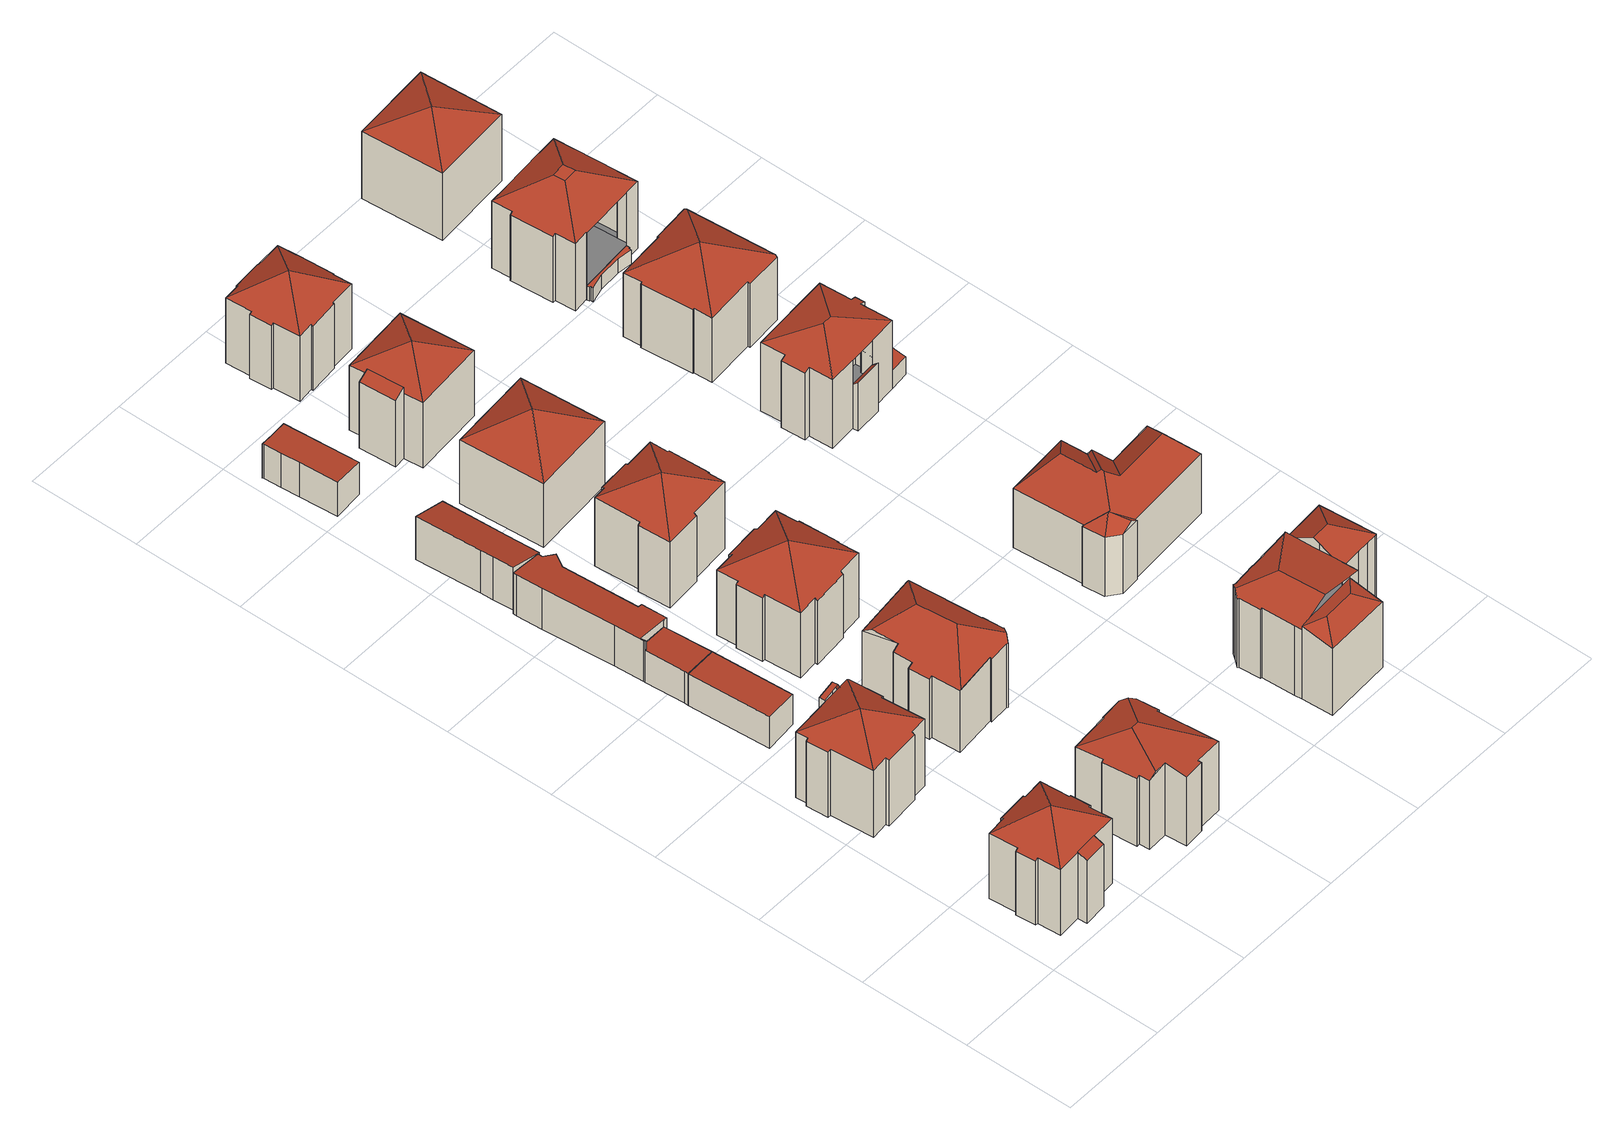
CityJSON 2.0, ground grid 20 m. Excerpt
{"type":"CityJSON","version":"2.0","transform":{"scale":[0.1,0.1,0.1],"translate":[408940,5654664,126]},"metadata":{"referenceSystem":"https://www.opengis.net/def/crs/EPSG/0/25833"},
"CityObjects":{
"building1":{"type":"Building","attributes":{"Gemeindeschluessel":14612000,"Geometrietyp2DReferenz":"3000","function":"31001_9998","roofType":"9999"},"children":["building1-1","building1-2"]},
"building1-1":{"type":"BuildingPart","attributes":{"Dachtyp_tdc":"tdcPolyFlatRoof","Dachneigung":28.23,"QualitaetDacherkennung":41,"Geometrietyp2DReferenz":"3000","measuredHeight":14.23,"roofType":"2100"},"parents":["building1"],"geometry":[{"type":"MultiSurface","lod":"2","boundaries":[[[0,1,2,3,4]],[[5,6,7,8,9]],[[6,0,4,7]],[[6,5,1,0]],[[4,3,8,7]]],"semantics":{"surfaces":[{"type":"WallSurface"},{"type":"RoofSurface"},{"type":"GroundSurface"}],"values":[0,0,0,1,2]}}]},
"building1-2":{"type":"BuildingPart","attributes":{"Dachtyp_tdc":"tdcTentRoof","Dachneigung":33.34,"QualitaetDacherkennung":62,"Geometrietyp2DReferenz":"3000","measuredHeight":18.21,"roofType":"3500"},"parents":["building1"],"geometry":[{"type":"MultiSurface","lod":"2","boundaries":[[[10,11,12,13]],[[11,14,15,12]],[[14,16,17,15]],[[16,18,19,17]],[[18,20,21,19]],[[20,22,23,21]],[[22,24,25,23]],[[24,26,27,25]],[[26,28,29,27]],[[28,30,31,29]],[[30,32,33,31]],[[32,34,35,33]],[[34,36,37,35]],[[36,9,8,37]],[[2,38,39,3]],[[38,40,41,39]],[[40,42,43,41]],[[42,10,13,43]],[[24,22,20,18,16,14,44]],[[34,32,30,28,26,24,44]],[[38,2,9,36,34,44]],[[14,11,10,42,40,38,44]],[[13,12,15,17,19,21,23,25,27,29,31,33,35,37,8,3,39,41,43]]],"semantics":{"surfaces":[{"type":"WallSurface"},{"type":"RoofSurface"},{"type":"GroundSurface"}],"values":[0,0,0,0,0,0,0,0,0,0,0,0,0,0,0,0,0,0,1,1,1,1,2]}}]},
"building2":{"type":"Building","attributes":{"Gemeindeschluessel":14612000,"Geometrietyp2DReferenz":"3000","function":"31001_9998","roofType":"9999"},"children":["building2-1","building2-2"]},
"building2-1":{"type":"BuildingPart","attributes":{"Dachtyp_tdc":"tdcGableRoof","Dachneigung":66.31,"QualitaetDacherkennung":11,"Geometrietyp2DReferenz":"3000","measuredHeight":15.07,"roofType":"3100"},"parents":["building2"],"geometry":[{"type":"MultiSurface","lod":"2","boundaries":[[[45,46,47,48,49]],[[46,50,51,47]],[[50,52,53,51]],[[52,54,55,53]],[[50,46,45,56]],[[56,57,58,54,52,50]],[[59,48,47,51,53,55,60]]],"semantics":{"surfaces":[{"type":"WallSurface"},{"type":"RoofSurface"},{"type":"GroundSurface"}],"values":[0,0,0,0,1,1,2]}}]},
"building2-2":{"type":"BuildingPart","attributes":{"Dachtyp_tdc":"tdcTentRoof","Dachneigung":28.99,"QualitaetDacherkennung":49,"Geometrietyp2DReferenz":"3000","measuredHeight":17.72,"roofType":"3500"},"parents":["building2"],"geometry":[{"type":"MultiSurface","lod":"2","boundaries":[[[61,62,63,64]],[[62,65,66,63]],[[65,49,48,66]],[[67,68,69,55,54]],[[68,70,71,69]],[[70,72,73,71]],[[72,74,75,73]],[[74,76,77,75]],[[76,78,79,77]],[[78,80,81,79]],[[80,82,83,81]],[[82,84,85,83]],[[84,86,87,85]],[[86,61,64,87]],[[88,57,89,49,65,90]],[[72,70,68,67,88,90]],[[82,80,78,76,74,72,90]],[[65,62,61,86,84,82,90]],[[64,63,66,48,59,60,55,69,71,73,75,77,79,81,83,85,87]]],"semantics":{"surfaces":[{"type":"WallSurface"},{"type":"RoofSurface"},{"type":"GroundSurface"}],"values":[0,0,0,0,0,0,0,0,0,0,0,0,0,0,1,1,1,1,2]}}]},
"building3":{"type":"Building","attributes":{"Dachtyp_tdc":"tdcPolyFlatRoof","Gemeindeschluessel":14612000,"Dachneigung":2.67,"QualitaetDacherkennung":77,"Geometrietyp2DReferenz":"3000","measuredHeight":6.74,"function":"31001_9998","roofType":"2100"},"geometry":[{"type":"Solid","lod":"2","boundaries":[[[[91,92,93,94]],[[92,95,96,93]],[[95,97,98,96]],[[97,91,94,98]],[[97,95,92,91]],[[94,93,96,98]]]],"semantics":{"surfaces":[{"type":"WallSurface"},{"type":"RoofSurface"},{"type":"GroundSurface"}],"values":[[0,0,0,0,1,2]]}}]},
"building4":{"type":"Building","attributes":{"Dachtyp_tdc":"tdcPolyFlatRoof","Gemeindeschluessel":14612000,"Dachneigung":4.22,"QualitaetDacherkennung":85,"Geometrietyp2DReferenz":"3000","measuredHeight":6.84,"function":"31001_9998","roofType":"2100"},"geometry":[{"type":"Solid","lod":"2","boundaries":[[[[99,100,101,102]],[[100,103,104,101]],[[103,92,93,104]],[[92,105,94,93]],[[105,106,107,94]],[[106,108,109,107]],[[108,99,102,109]],[[108,106,105,92,103,100,99]],[[102,101,104,93,94,107,109]]]],"semantics":{"surfaces":[{"type":"WallSurface"},{"type":"RoofSurface"},{"type":"GroundSurface"}],"values":[[0,0,0,0,0,0,0,1,2]]}}]},
"building5":{"type":"Building","attributes":{"Dachtyp_tdc":"tdcFreeFormRoof","Gemeindeschluessel":14612000,"Dachneigung":10.34,"QualitaetDacherkennung":29,"Geometrietyp2DReferenz":"3000","measuredHeight":16.63,"function":"31001_9998","roofType":"5000"},"geometry":[{"type":"Solid","lod":"2","boundaries":[[[[110,111,112,113]],[[111,114,115,112]],[[114,116,117,115]],[[116,118,119,117]],[[118,120,121,119]],[[120,122,123,121]],[[122,124,125,123]],[[124,126,127,125]],[[126,128,129,127]],[[128,130,131,129]],[[130,132,133,131]],[[132,134,135,133]],[[134,136,137,135]],[[136,138,139,137]],[[138,140,141,139]],[[140,142,143,141]],[[142,110,113,143]],[[142,140,138,144,145,114,111,110]],[[146,147,148,126,124,122]],[[147,145,144,136,134,132,130,128,148]],[[147,146,120,118,116,114,145]],[[128,126,148]],[[138,136,144]],[[122,120,146]],[[113,112,115,117,119,121,123,125,127,129,131,133,135,137,139,141,143]]]],"semantics":{"surfaces":[{"type":"WallSurface"},{"type":"RoofSurface"},{"type":"GroundSurface"}],"values":[[0,0,0,0,0,0,0,0,0,0,0,0,0,0,0,0,0,1,1,1,1,0,0,0,2]]}}]},
"building6":{"type":"Building","attributes":{"Dachtyp_tdc":"tdcPolyFlatRoof","Gemeindeschluessel":14612000,"Dachneigung":9.51,"QualitaetDacherkennung":82,"Geometrietyp2DReferenz":"3000","measuredHeight":8.68,"function":"31001_9998","roofType":"2100"},"geometry":[{"type":"Solid","lod":"2","boundaries":[[[[149,150,151,152]],[[150,153,154,151]],[[153,155,156,154]],[[155,157,104,156]],[[157,158,101,104]],[[158,159,102,101]],[[159,160,109,102]],[[160,161,162,109]],[[161,163,164,162]],[[163,165,166,164]],[[165,167,168,166]],[[167,169,170,168]],[[169,171,172,170]],[[171,173,174,172]],[[173,175,176,174]],[[175,149,152,176]],[[175,173,171,169,167,165,163,161,160,159,158,157,155,153,150,149]],[[152,151,154,156,104,101,102,109,162,164,166,168,170,172,174,176]]]],"semantics":{"surfaces":[{"type":"WallSurface"},{"type":"RoofSurface"},{"type":"GroundSurface"}],"values":[[0,0,0,0,0,0,0,0,0,0,0,0,0,0,0,0,1,2]]}}]},
"building7":{"type":"Building","attributes":{"Dachtyp_tdc":"tdcPolyFlatRoof","Gemeindeschluessel":14612000,"Dachneigung":19.11,"QualitaetDacherkennung":86,"Geometrietyp2DReferenz":"3000","measuredHeight":9.11,"function":"31001_9998","roofType":"2100"},"geometry":[{"type":"Solid","lod":"2","boundaries":[[[[177,178,179,180]],[[178,181,182,179]],[[181,183,184,182]],[[183,185,186,184]],[[185,187,188,186]],[[187,189,190,188]],[[189,191,192,190]],[[191,177,180,192]],[[191,189,187,185,183,181,178,177]],[[180,179,182,184,186,188,190,192]]]],"semantics":{"surfaces":[{"type":"WallSurface"},{"type":"RoofSurface"},{"type":"GroundSurface"}],"values":[[0,0,0,0,0,0,0,0,1,2]]}}]},
"building8":{"type":"Building","attributes":{"Dachtyp_tdc":"tdcFreeFormRoof","Gemeindeschluessel":14612000,"Dachneigung":30.15,"QualitaetDacherkennung":44,"Geometrietyp2DReferenz":"3000","measuredHeight":17.45,"function":"31001_9998","roofType":"5000"},"geometry":[{"type":"Solid","lod":"2","boundaries":[[[[193,194,195,196]],[[194,197,198,195]],[[197,199,200,198]],[[199,201,202,200]],[[201,203,204,202]],[[203,205,206,204]],[[207,208,209,210]],[[208,211,212,209]],[[211,213,214,212]],[[213,215,216,214]],[[215,217,218,216]],[[217,219,220,218]],[[219,221,222,220]],[[221,223,224,222]],[[223,225,226,224]],[[225,193,196,226]],[[215,213,227,228,229,219,217]],[[230,231,203,201,232]],[[227,211,208,207,205,231,230,228]],[[230,232,199,197,194,193,225,223,221,229,228]],[[201,199,232]],[[205,203,231]],[[221,219,229]],[[213,211,227]],[[196,195,198,200,202,204,206,210,209,212,214,216,218,220,222,224,226]],[[205,207,210,206]]]],"semantics":{"surfaces":[{"type":"WallSurface"},{"type":"RoofSurface"},{"type":"GroundSurface"}],"values":[[0,0,0,0,0,0,0,0,0,0,0,0,0,0,0,0,1,1,1,1,0,0,0,0,2,0]]}}]},
"building9":{"type":"Building","attributes":{"Dachtyp_tdc":"tdcPolyFlatRoof","Gemeindeschluessel":14612000,"Dachneigung":3.42,"QualitaetDacherkennung":97,"Geometrietyp2DReferenz":"3000","measuredHeight":7.29,"function":"31001_9998","roofType":"2100"},"geometry":[{"type":"Solid","lod":"2","boundaries":[[[[233,234,235,236]],[[234,237,238,235]],[[237,239,240,238]],[[239,241,242,240]],[[241,243,244,242]],[[243,245,246,244]],[[245,247,248,246]],[[247,233,236,248]],[[247,245,243,241,239,237,234,233]],[[236,235,238,240,242,244,246,248]]]],"semantics":{"surfaces":[{"type":"WallSurface"},{"type":"RoofSurface"},{"type":"GroundSurface"}],"values":[[0,0,0,0,0,0,0,0,1,2]]}}]},
"building10":{"type":"Building","attributes":{"Dachtyp_tdc":"tdcTentRoof","Gemeindeschluessel":14612000,"Dachneigung":30.32,"QualitaetDacherkennung":44,"Geometrietyp2DReferenz":"3000","measuredHeight":18.21,"function":"31001_9998","roofType":"3500"},"geometry":[{"type":"Solid","lod":"2","boundaries":[[[[249,250,251,252,253,254,255]],[[256,257,258,259,260,249,255]],[[261,262,263,264,265,256,255]],[[266,267,268,269,270,271,272,273,274,275,276,277,278,279,280,281,282,283,284,285]],[[263,262,267,266]],[[262,261,268,267]],[[261,286,269,268]],[[286,287,270,269]],[[287,288,271,270]],[[288,289,272,271]],[[289,254,273,272]],[[254,253,274,273]],[[253,252,275,274]],[[252,251,276,275]],[[251,250,277,276]],[[250,249,278,277]],[[249,260,279,278]],[[260,259,280,279]],[[259,258,281,280]],[[258,257,282,281]],[[257,256,283,282]],[[256,265,284,283]],[[265,264,285,284]],[[264,263,266,285]],[[254,289,288,287,286,261,255]]]],"semantics":{"surfaces":[{"type":"RoofSurface"},{"type":"GroundSurface"},{"type":"WallSurface"}],"values":[[0,0,0,1,2,2,2,2,2,2,2,2,2,2,2,2,2,2,2,2,2,2,2,2,0]]}}]},
"building11":{"type":"Building","attributes":{"Dachtyp_tdc":"tdcTentRoof","Gemeindeschluessel":14612000,"Dachneigung":27.57,"QualitaetDacherkennung":54,"Geometrietyp2DReferenz":"3000","measuredHeight":18.21,"function":"31001_9998","roofType":"3500"},"geometry":[{"type":"Solid","lod":"2","boundaries":[[[[290,291,292,293]],[[291,294,295,292]],[[294,296,297,295]],[[296,298,299,297]],[[298,300,301,299]],[[300,302,303,301]],[[302,304,305,303]],[[304,306,307,305]],[[306,308,309,307]],[[308,310,311,309]],[[310,312,313,311]],[[312,314,315,313]],[[314,316,317,315]],[[316,318,319,317]],[[318,320,321,319]],[[320,290,293,321]],[[302,300,298,296,294,291,322]],[[312,310,308,306,304,302,322]],[[318,316,314,312,322]],[[291,290,320,318,322]],[[293,292,295,297,299,301,303,305,307,309,311,313,315,317,319,321]]]],"semantics":{"surfaces":[{"type":"WallSurface"},{"type":"RoofSurface"},{"type":"GroundSurface"}],"values":[[0,0,0,0,0,0,0,0,0,0,0,0,0,0,0,0,1,1,1,1,2]]}}]},
"building12":{"type":"Building","attributes":{"Dachtyp_tdc":"tdcTentRoof","Gemeindeschluessel":14612000,"Dachneigung":29.85,"QualitaetDacherkennung":62,"Geometrietyp2DReferenz":"3000","measuredHeight":18.03,"function":"31001_9998","roofType":"3500"},"geometry":[{"type":"Solid","lod":"2","boundaries":[[[[323,324,325,326]],[[324,327,328,325]],[[327,329,330,328]],[[329,323,326,330]],[[324,323,331]],[[327,324,331]],[[329,327,331]],[[323,329,331]],[[326,325,328,330]]]],"semantics":{"surfaces":[{"type":"WallSurface"},{"type":"RoofSurface"},{"type":"GroundSurface"}],"values":[[0,0,0,0,1,1,1,1,2]]}}]},
"building13":{"type":"Building","attributes":{"Gemeindeschluessel":14612000,"Geometrietyp2DReferenz":"3000","function":"31001_9998","roofType":"9999"},"children":["building13-1","building13-2"]},
"building13-1":{"type":"BuildingPart","attributes":{"Dachtyp_tdc":"tdcPolyFlatRoof","Dachneigung":25.4,"QualitaetDacherkennung":73,"Geometrietyp2DReferenz":"3000","measuredHeight":15.16,"roofType":"2100"},"parents":["building13"],"geometry":[{"type":"MultiSurface","lod":"2","boundaries":[[[332,333,334,335,336]],[[337,338,339]],[[337,340,341,338]],[[340,332,336,341]],[[340,337,333,332]],[[336,335,338,341]]],"semantics":{"surfaces":[{"type":"WallSurface"},{"type":"RoofSurface"},{"type":"GroundSurface"}],"values":[0,0,0,0,1,2]}}]},
"building13-2":{"type":"BuildingPart","attributes":{"Dachtyp_tdc":"tdcTentRoof","Dachneigung":29.26,"QualitaetDacherkennung":66,"Geometrietyp2DReferenz":"3000","measuredHeight":17.56,"roofType":"3500"},"parents":["building13"],"geometry":[{"type":"MultiSurface","lod":"2","boundaries":[[[334,342,343,335]],[[342,344,345,343]],[[344,346,347,345]],[[346,348,349,347]],[[348,350,351,349]],[[350,352,338,351]],[[352,339,338]],[[346,344,353]],[[348,346,353]],[[350,348,353]],[[344,342,334,339,352,350,353]],[[335,343,345,347,349,351,338]]],"semantics":{"surfaces":[{"type":"WallSurface"},{"type":"RoofSurface"},{"type":"GroundSurface"}],"values":[0,0,0,0,0,0,0,1,1,1,1,2]}}]},
"building14":{"type":"Building","attributes":{"Dachtyp_tdc":"tdcTentRoof","Gemeindeschluessel":14612000,"Dachneigung":33.97,"QualitaetDacherkennung":70,"Geometrietyp2DReferenz":"3000","measuredHeight":18.32,"function":"31001_9998","roofType":"3500"},"geometry":[{"type":"Solid","lod":"2","boundaries":[[[[354,355,356,357]],[[355,358,359,356]],[[358,360,361,359]],[[360,362,363,361]],[[362,364,365,363]],[[364,366,367,365]],[[366,368,369,367]],[[368,370,371,369]],[[370,372,373,371]],[[372,374,375,373]],[[374,376,377,375]],[[376,378,379,377]],[[378,380,381,379]],[[380,382,383,381]],[[382,384,385,383]],[[384,386,387,385]],[[386,388,389,387]],[[388,390,391,389]],[[390,392,393,391]],[[392,354,357,393]],[[368,366,364,362,360,358,394]],[[378,376,374,372,370,368,394]],[[388,386,384,382,380,378,394]],[[358,355,354,392,390,388,394]],[[357,356,359,361,363,365,367,369,371,373,375,377,379,381,383,385,387,389,391,393]]]],"semantics":{"surfaces":[{"type":"WallSurface"},{"type":"RoofSurface"},{"type":"GroundSurface"}],"values":[[0,0,0,0,0,0,0,0,0,0,0,0,0,0,0,0,0,0,0,0,1,1,1,1,2]]}}]},
"building15":{"type":"Building","attributes":{"Gemeindeschluessel":14612000,"Geometrietyp2DReferenz":"3000","function":"31001_9998","roofType":"9999"},"children":["building15-1","building15-2","building15-3"]},
"building15-1":{"type":"BuildingPart","attributes":{"Dachtyp_tdc":"tdcHipRoof","Dachneigung":29.35,"QualitaetDacherkennung":33,"Geometrietyp2DReferenz":"3000","measuredHeight":16.05,"roofType":"3200"},"parents":["building15"],"geometry":[{"type":"MultiSurface","lod":"2","boundaries":[[[395,396,397,398]],[[396,399,400,401,397]],[[402,395,398,403]],[[399,396,404]],[[395,402,405]],[[396,395,405,404]],[[402,406,407,399,404,405]],[[398,397,401,408,403]]],"semantics":{"surfaces":[{"type":"WallSurface"},{"type":"RoofSurface"},{"type":"GroundSurface"}],"values":[0,0,0,1,1,1,1,2]}}]},
"building15-2":{"type":"BuildingPart","attributes":{"Dachtyp_tdc":"tdcFreeFormRoof","Dachneigung":13.43,"QualitaetDacherkennung":33,"Geometrietyp2DReferenz":"3000","measuredHeight":17.27,"roofType":"5000"},"parents":["building15"],"geometry":[{"type":"MultiSurface","lod":"2","boundaries":[[[409,410,402,403,411]],[[400,412,413,401]],[[412,414,415,413]],[[414,416,417,415]],[[416,418,419,417]],[[418,420,421,419]],[[420,422,423,421]],[[422,424,425,423]],[[424,426,427,425]],[[426,428,429,427]],[[428,430,431,429]],[[430,432,433,431]],[[432,434,435,436,433]],[[437,409,411,438,439]],[[432,430,428,426,424,422,440]],[[422,420,418,416,414,412,400,407,441,440]],[[441,410,409,437,442,443,444,434,432,440]],[[411,403,408,401,413,415,417,419,421,423,425,427,429,431,433,436,445,438]]],"semantics":{"surfaces":[{"type":"WallSurface"},{"type":"RoofSurface"},{"type":"GroundSurface"}],"values":[0,0,0,0,0,0,0,0,0,0,0,0,0,0,1,1,1,2]}}]},
"building15-3":{"type":"BuildingPart","attributes":{"Dachtyp_tdc":"tdcHipAndGableRoof","Dachneigung":33.77,"QualitaetDacherkennung":58,"Geometrietyp2DReferenz":"3000","measuredHeight":17.41,"roofType":"5000"},"parents":["building15"],"geometry":[{"type":"MultiSurface","lod":"2","boundaries":[[[435,446,447,436]],[[446,448,449,447]],[[448,450,451,449]],[[450,452,453,451]],[[452,454,455,453]],[[454,456,457,455]],[[450,448,458]],[[448,446,435,444,459,458]],[[459,442,439,456,454,452,450,458]],[[457,438,445,436,447,449,451,453,455]],[[456,439,438,457]]],"semantics":{"surfaces":[{"type":"WallSurface"},{"type":"RoofSurface"},{"type":"GroundSurface"}],"values":[0,0,0,0,0,0,1,1,1,2,0]}}]},
"building16":{"type":"Building","attributes":{"Dachtyp_tdc":"tdcFreeFormRoof","Gemeindeschluessel":14612000,"Dachneigung":38.92,"QualitaetDacherkennung":13,"Geometrietyp2DReferenz":"3000","measuredHeight":17.91,"function":"31001_9998","roofType":"5000"},"geometry":[{"type":"Solid","lod":"2","boundaries":[[[[460,461,462,463]],[[461,464,465,462]],[[464,466,467,465]],[[466,468,469,467]],[[468,470,471,469]],[[470,472,473,471]],[[472,474,475,473]],[[474,476,477,475]],[[476,478,479,477]],[[478,480,481,479]],[[480,482,483,481]],[[482,484,485,483]],[[484,460,463,485]],[[486,484,482]],[[487,486,482,480]],[[488,489,490,491,492,487,480,478]],[[488,478,476]],[[489,488,476,474]],[[493,490,489,474,472]],[[494,493,472,470]],[[495,494,470,468]],[[495,468,466]],[[491,490,493,494,495,466,464]],[[496,492,491,464,461]],[[496,461,460]],[[486,487,492,496,460,484]],[[463,462,465,467,469,471,473,475,477,479,481,483,485]]]],"semantics":{"surfaces":[{"type":"WallSurface"},{"type":"RoofSurface"},{"type":"GroundSurface"}],"values":[[0,0,0,0,0,0,0,0,0,0,0,0,0,0,1,1,1,1,1,1,1,1,1,1,1,1,2]]}}]},
"building17":{"type":"Building","attributes":{"Gemeindeschluessel":14612000,"Geometrietyp2DReferenz":"3000","function":"31001_9998","roofType":"9999"},"children":["building17-1","building17-2"]},
"building17-1":{"type":"BuildingPart","attributes":{"Dachtyp_tdc":"tdcHipRoof","Dachneigung":21.47,"QualitaetDacherkennung":64,"Geometrietyp2DReferenz":"3000","measuredHeight":17.24,"roofType":"3200"},"parents":["building17"],"geometry":[{"type":"MultiSurface","lod":"2","boundaries":[[[497,498,499]],[[497,500,501,498]],[[500,502,503,501]],[[502,504,505,503]],[[504,506,507,505]],[[506,508,509,507]],[[508,510,511,509]],[[510,512,513,511]],[[512,514,515,513]],[[514,516,517,515]],[[516,518,519,517]],[[518,520,521,519]],[[520,522,523,521]],[[522,524,525,523]],[[524,526,525]],[[522,520,518,516,514,512,527]],[[510,508,506,504,502,500,528]],[[512,510,528,527]],[[500,497,524,522,527,528]],[[498,501,503,505,507,509,511,513,515,517,519,521,523,525]]],"semantics":{"surfaces":[{"type":"WallSurface"},{"type":"RoofSurface"},{"type":"GroundSurface"}],"values":[0,0,0,0,0,0,0,0,0,0,0,0,0,0,0,1,1,1,1,2]}}]},
"building17-2":{"type":"BuildingPart","attributes":{"Dachtyp_tdc":"tdcPolyFlatRoof","Dachneigung":43.2,"QualitaetDacherkennung":12,"Geometrietyp2DReferenz":"3000","measuredHeight":10.31,"roofType":"2100"},"parents":["building17"],"geometry":[{"type":"MultiSurface","lod":"2","boundaries":[[[526,529,530,525]],[[529,531,532,530]],[[531,499,498,532]],[[499,531,529,526]],[[525,530,532,498]]],"semantics":{"surfaces":[{"type":"WallSurface"},{"type":"RoofSurface"},{"type":"GroundSurface"}],"values":[0,0,0,1,2]}}]},
"building18":{"type":"Building","attributes":{"Dachtyp_tdc":"tdcTentRoof","Gemeindeschluessel":14612000,"Dachneigung":30.14,"QualitaetDacherkennung":60,"Geometrietyp2DReferenz":"3000","measuredHeight":18.34,"function":"31001_9998","roofType":"3500"},"geometry":[{"type":"Solid","lod":"2","boundaries":[[[[533,534,535,536]],[[534,537,538,535]],[[537,539,540,538]],[[539,541,542,540]],[[541,543,544,542]],[[543,545,546,544]],[[545,547,548,546]],[[547,549,550,548]],[[549,551,552,550]],[[551,553,554,552]],[[553,555,556,554]],[[555,557,558,556]],[[557,559,560,558]],[[559,533,536,560]],[[545,543,541,539,537,561]],[[547,545,561]],[[555,553,551,549,547,561]],[[537,534,533,559,557,555,561]],[[536,535,538,540,542,544,546,548,550,552,554,556,558,560]]]],"semantics":{"surfaces":[{"type":"WallSurface"},{"type":"RoofSurface"},{"type":"GroundSurface"}],"values":[[0,0,0,0,0,0,0,0,0,0,0,0,0,0,1,1,1,1,2]]}}]},
"building19":{"type":"Building","attributes":{"Dachtyp_tdc":"tdcFreeFormRoof","Gemeindeschluessel":14612000,"Dachneigung":11.69,"QualitaetDacherkennung":21,"Geometrietyp2DReferenz":"3000","measuredHeight":4.9,"function":"31001_9998","roofType":"5000"},"geometry":[{"type":"Solid","lod":"2","boundaries":[[[[562,563,564,565]],[[563,566,564]],[[567,562,565]],[[519,568,569,523,521]],[[570,566,568,519]],[[566,563,569,568]],[[563,562,523,569]],[[562,567,521,523]],[[567,570,519,521]],[[564,566,570,567,565]]]],"semantics":{"surfaces":[{"type":"RoofSurface"},{"type":"WallSurface"},{"type":"GroundSurface"}],"values":[[0,1,1,2,1,1,1,1,1,0]]}}]},
"building20":{"type":"Building","attributes":{"Dachtyp_tdc":"tdcPolyFlatRoof","Gemeindeschluessel":14612000,"Dachneigung":0,"QualitaetDacherkennung":61,"Geometrietyp2DReferenz":"3000","measuredHeight":3.82,"function":"31001_9998","roofType":"1000"},"geometry":[{"type":"Solid","lod":"2","boundaries":[[[[571,572,513,515]],[[572,573,574,513]],[[573,575,576,574]],[[575,577,517,576]],[[577,571,515,517]],[[577,575,573,572,571]],[[515,513,574,576,517]]]],"semantics":{"surfaces":[{"type":"WallSurface"},{"type":"RoofSurface"},{"type":"GroundSurface"}],"values":[[0,0,0,0,0,1,2]]}}]},
"building21":{"type":"Building","attributes":{"Gemeindeschluessel":14612000,"Geometrietyp2DReferenz":"3000","function":"31001_9998","roofType":"9999"},"children":["building21-1","building21-2","building21-3","building21-4"]},
"building21-1":{"type":"BuildingPart","attributes":{"Dachtyp_tdc":"tdcCutTentRoof","Dachneigung":31.34,"QualitaetDacherkennung":70,"Geometrietyp2DReferenz":"3000","measuredHeight":18.33,"roofType":"9999"},"parents":["building21"],"geometry":[{"type":"MultiSurface","lod":"2","boundaries":[[[578,579,580,581]],[[579,582,583,580]],[[582,584,585,583]],[[584,586,585]],[[587,588,589]],[[587,590,591,588]],[[590,592,593,591]],[[592,594,595,593]],[[594,596,595]],[[597,598,599]],[[597,600,601,598]],[[600,602,603,601]],[[602,604,603]],[[605,606,607,608,609]],[[606,610,611,607]],[[610,612,613,611]],[[612,614,615,613]],[[614,578,581,615]],[[592,590,587,584,582,616,617]],[[600,597,594,592,617,618]],[[610,606,605,602,600,618,619]],[[582,579,578,614,612,610,619,616]],[[619,618,617,616]],[[581,580,583,585,588,591,593,595,598,601,603,608,607,611,613,615]]],"semantics":{"surfaces":[{"type":"WallSurface"},{"type":"RoofSurface"},{"type":"GroundSurface"}],"values":[0,0,0,0,0,0,0,0,0,0,0,0,0,0,0,0,0,0,1,1,1,1,1,2]}}]},
"building21-2":{"type":"BuildingPart","attributes":{"Dachtyp_tdc":"tdcPolyFlatRoof","Dachneigung":0,"QualitaetDacherkennung":0,"Geometrietyp2DReferenz":"3000","measuredHeight":3,"roofType":"9999"},"parents":["building21"],"geometry":[{"type":"MultiSurface","lod":"2","boundaries":[[[604,609,620,621,622,623,624,625,626,627]],[[627,626,628,629]],[[626,625,630,628]],[[625,624,631,630]],[[624,623,632,631]],[[623,622,633,632]],[[622,621,634,633]],[[621,620,635,634]],[[620,609,608,635]],[[604,627,629,603]],[[629,628,630,631,632,633,634,635,608,603]],[[603,608,609,604]]],"semantics":{"surfaces":[{"type":"RoofSurface"},{"type":"WallSurface"},{"type":"GroundSurface"},{"type":"ClosureSurface","isClosure":"1","QuelleClosure":"LoD1Solid"}],"values":[0,1,1,1,1,1,1,1,1,1,2,3]}}]},
"building21-3":{"type":"BuildingPart","attributes":{"Dachtyp_tdc":"tdcPolyFlatRoof","Dachneigung":0,"QualitaetDacherkennung":0,"Geometrietyp2DReferenz":"3000","measuredHeight":3.2,"roofType":"9999"},"parents":["building21"],"geometry":[{"type":"MultiSurface","lod":"2","boundaries":[[[589,636,637,586]],[[586,637,638,585]],[[637,636,639,638]],[[636,589,588,639]],[[585,638,639,588]],[[585,588,589,586]]],"semantics":{"surfaces":[{"type":"RoofSurface"},{"type":"WallSurface"},{"type":"GroundSurface"},{"type":"ClosureSurface","isClosure":"1","QuelleClosure":"LoD1Solid"}],"values":[0,1,1,1,2,3]}}]},
"building21-4":{"type":"BuildingPart","attributes":{"Dachtyp_tdc":"tdcPolyFlatRoof","Dachneigung":0,"QualitaetDacherkennung":4,"Geometrietyp2DReferenz":"3000","measuredHeight":12.14,"roofType":"1000"},"parents":["building21"],"geometry":[{"type":"MultiSurface","lod":"2","boundaries":[[[596,640,641,595]],[[640,642,643,641]],[[642,599,598,643]],[[599,642,640,596]],[[595,641,643,598]]],"semantics":{"surfaces":[{"type":"WallSurface"},{"type":"RoofSurface"},{"type":"GroundSurface"}],"values":[0,0,0,1,2]}}]},
"building22":{"type":"Building","attributes":{"Dachtyp_tdc":"tdcTentRoof","Gemeindeschluessel":14612000,"Dachneigung":26.25,"QualitaetDacherkennung":66,"Geometrietyp2DReferenz":"3000","measuredHeight":17.8,"function":"31001_9998","roofType":"3500"},"geometry":[{"type":"Solid","lod":"2","boundaries":[[[[644,645,646,647]],[[645,648,649,646]],[[648,650,651,649]],[[650,644,647,651]],[[645,644,652]],[[648,645,652]],[[650,648,652]],[[644,650,652]],[[647,646,649,651]]]],"semantics":{"surfaces":[{"type":"WallSurface"},{"type":"RoofSurface"},{"type":"GroundSurface"}],"values":[[0,0,0,0,1,1,1,1,2]]}}]}
},
"vertices":[
[98,17,149],[97,34,158],[97,34,155],[97,34,16],[98,17,16],[138,37,158],[140,20,149],[140,20,16],[138,37,16],[138,37,155],
[43,109,152],[48,109,155],[48,109,16],[43,109,16],[44,161,155],[44,161,16],[81,164,155],[81,164,16],[81,169,152],[81,169,16],[137,173,152],[137,173,16],[137,168,155],[137,168,16],[174,171,155],[174,171,16],[178,119,155],[178,119,16],[183,120,152],[183,120,16],[186,84,152],[186,84,16],[180,83,155],[180,83,16],[184,41,155],[184,41,16],[138,38,155],[138,38,16],[54,31,155],[54,31,16],[51,73,155],[51,73,16],[46,73,152],[46,73,16],[114,101,198],
[91,517,163],[90,527,163],[90,527,19],[91,517,19],[91,517,159],[123,529,169],[123,529,19],[151,531,105],[151,531,19],[152,522,105],[152,522,19],[124,519,169],[129,520,159],[148,521,116],[124,519,19],[148,521,19],
[14,488,156],[19,489,159],[19,489,19],[14,488,19],[17,511,159],[17,511,19],[152,522,156],[157,459,157],[157,459,19],[152,458,160],[152,458,19],[158,380,161],[158,380,19],[126,378,161],[126,378,19],[126,373,158],[126,373,19],[61,368,158],[61,368,19],[60,373,161],[60,373,19],[28,370,161],[28,370,19],[22,448,160],[22,448,19],[17,448,157],[17,448,19],[148,521,159],[124,519,159],[88,446,196],
[60,754,86],[120,758,83],[120,758,19],[60,754,19],[129,610,83],[129,610,19],[70,605,86],[70,605,19],
[58,833,87],[57,843,87],[57,843,19],[58,833,19],[114,846,82],[114,846,19],[60,754,87],[60,761,87],[60,761,19],[55,833,87],[55,833,19],
[263,127,154],[267,128,156],[267,128,13],[263,127,13],[263,178,153],[263,178,13],[336,184,153],[336,184,13],[336,186,152],[336,186,13],[378,190,151],[378,190,13],[397,173,152],[397,173,13],[400,131,154],[400,131,13],[395,131,156],[395,131,13],[402,18,160],[402,18,13],[353,16,160],[353,16,13],[354,11,159],[354,11,13],[316,8,159],[316,8,13],[313,47,166],[313,47,13],[275,45,160],[275,45,13],[274,64,159],[274,64,13],[268,63,157],[268,63,13],[290,46,166],[326,122,180],[388,181,156],[342,123,180],[401,25,161],
[102,1032,96],[111,893,96],[111,893,19],[102,1032,19],[119,893,94],[119,893,19],[122,847,94],[122,847,19],[114,846,96],[57,843,105],[58,833,105],[55,833,106],[55,836,106],[55,836,19],[52,889,106],[52,889,19],[41,1019,106],[41,1019,19],[38,1066,106],[38,1066,19],[38,1073,106],[38,1073,19],[99,1076,96],[99,1076,19],[99,1068,96],[99,1068,19],[118,1057,93],[118,1057,19],
[38,1073,118],[35,1109,118],[35,1109,27],[38,1073,27],[34,1132,118],[34,1132,27],[25,1250,119],[25,1250,27],[92,1254,95],[92,1254,27],[99,1136,95],[99,1136,27],[103,1077,95],[103,1077,27],[99,1076,97],[99,1076,27],
[236,477,142],[245,477,148],[245,477,14],[236,477,14],[243,512,148],[243,512,14],[256,513,155],[256,513,14],[250,578,143],[250,578,14],[367,588,150],[367,588,14],[378,454,152],[378,454,14],[380,454,151],[383,418,151],[383,418,14],[380,454,14],[384,417,150],[384,417,14],[364,392,149],[364,392,14],[362,393,150],[362,393,14],[325,391,148],[325,391,14],[325,394,150],[325,394,14],[248,387,145],[248,387,14],[244,439,145],[244,439,14],[239,438,142],[239,438,14],[374,404,157],[318,452,188],[250,387,146],[311,525,188],[368,587,151],[252,561,156],
[14,1391,106],[9,1460,106],[9,1460,33],[14,1391,33],[6,1493,106],[6,1493,33],[4,1524,106],[4,1524,33],[3,1527,106],[3,1527,33],[29,1529,104],[29,1529,33],[58,1532,102],[58,1532,33],[69,1395,102],[69,1395,33],
[211,664,156],[248,667,156],[248,662,153],[314,668,153],[314,673,156],[361,677,155],[281,746,200],[199,815,156],[202,776,156],[197,776,153],[201,728,153],[206,729,156],[349,827,155],[303,823,155],[302,829,152],[237,824,152],[238,818,156],[302,829,17],[303,823,17],[349,827,17],[352,788,17],[356,788,17],[361,716,17],[358,716,17],[361,677,17],[314,673,17],[314,668,17],[248,662,17],[248,667,17],[211,664,17],[206,729,17],[201,728,17],[197,776,17],[202,776,17],[199,815,17],[238,818,17],[237,824,17],[352,788,155],[356,788,153],[361,716,153],[358,716,155],
[195,960,165],[189,1042,167],[189,1042,21],[195,960,21],[213,1044,167],[213,1044,21],[213,1049,164],[213,1049,21],[273,1053,164],[273,1053,21],[273,1048,167],[273,1048,21],[329,1052,167],[329,1052,21],[331,1021,166],[331,1021,21],[335,1021,164],[335,1021,21],[340,948,163],[340,948,21],[337,947,165],[337,947,21],[339,917,164],[339,917,21],[261,911,164],[261,911,21],[261,906,161],[261,906,21],[194,901,161],[194,901,21],[190,959,162],[190,959,21],[264,977,204],
[167,1122,160],[156,1275,160],[156,1275,25],[167,1122,25],[311,1287,161],[311,1287,25],[322,1134,161],[322,1134,25],[240,1205,206],
[145,1459,170],[166,1461,180],[166,1461,167],[166,1461,29],[145,1459,29],[171,1395,180],[171,1395,29],[171,1395,168],[150,1393,170],[150,1393,29],
[167,1461,168],[167,1461,29],[164,1494,167],[164,1494,29],[294,1505,167],[294,1505,29],[305,1371,168],[305,1371,29],[174,1360,168],[174,1360,29],[171,1395,167],[234,1432,204],
[233,1728,171],[233,1726,173],[233,1726,34],[233,1728,34],[280,1729,173],[280,1729,34],[283,1696,173],[283,1696,34],[285,1696,171],[285,1696,34],[290,1629,171],[290,1629,34],[288,1629,172],[288,1629,34],[290,1595,172],[290,1595,34],[243,1591,173],[243,1591,34],[243,1589,171],[243,1589,34],[188,1584,171],[188,1584,34],[188,1587,173],[188,1587,34],[158,1584,173],[158,1584,34],[154,1632,173],[154,1632,34],[150,1632,170],[150,1632,34],[147,1672,170],[147,1672,34],[152,1672,173],[152,1672,34],[148,1719,173],[148,1719,34],[178,1721,173],[178,1721,34],[178,1724,171],[178,1724,34],[219,1657,217],
[788,25,145],[666,19,146],[666,19,5],[788,25,5],[662,75,160],[662,75,153],[662,75,5],[784,84,160],[784,84,5],[697,57,166],[756,60,166],[721,80,160],[679,77,160],[721,80,5],
[805,86,158],[784,84,163],[805,86,5],[661,88,153],[661,88,5],[658,149,153],[658,149,5],[655,149,152],[655,149,5],[652,188,152],[652,188,5],[650,190,151],[650,190,5],[661,203,156],[661,203,5],[669,213,152],[669,213,5],[672,211,153],[672,211,5],[715,214,155],[715,214,5],[716,213,156],[716,213,5],[792,218,159],[792,218,5],[796,219,158],[796,219,145],[796,219,5],[803,115,158],[803,115,5],[803,115,146],[715,164,178],[721,80,178],[802,133,158],[799,167,158],[797,199,158],[799,167,5],
[814,220,145],[814,220,5],[881,225,144],[881,225,5],[888,121,146],[888,121,5],[884,120,146],[884,120,5],[866,119,146],[866,119,5],[844,118,146],[844,118,5],[834,169,179],[799,167,179],
[635,433,132],[632,473,132],[632,473,6],[635,433,6],[635,473,132],[635,473,6],[626,601,132],[626,601,6],[747,610,132],[747,610,6],[750,562,132],[750,562,6],[761,563,132],[761,563,6],[764,524,132],[764,524,6],[851,531,132],[851,531,6],[858,433,132],[858,433,6],[693,421,132],[693,421,6],[693,418,132],[693,418,6],[658,416,132],[658,416,6],[679,417,143],[664,447,154],[825,480,171],[718,472,171],[700,488,185],[666,448,155],[664,447,155],[700,493,185],[694,497,181],[690,563,181],[662,448,154],
[651,931,165],[651,931,19],[651,931,113],[601,928,165],[601,928,19],[598,971,165],[598,971,19],[588,970,161],[588,970,19],[585,1014,161],[585,1014,19],[595,1015,165],[595,1015,19],[591,1059,165],[591,1059,19],[741,1070,165],[741,1070,19],[745,1013,165],[745,1013,19],[755,1014,161],[755,1014,19],[757,997,161],[757,997,19],[747,996,165],[747,996,19],[751,939,165],[751,939,19],[701,935,165],[701,935,19],[701,935,113],[680,998,191],[661,997,191],
[702,925,122],[702,925,19],[652,922,122],[652,922,19],
[575,1276,158],[578,1277,159],[578,1277,23],[575,1276,23],[575,1310,159],[575,1310,23],[665,1317,159],[665,1317,23],[665,1320,157],[665,1320,23],[735,1326,157],[735,1326,23],[735,1322,159],[735,1322,23],[747,1161,160],[747,1161,23],[747,1157,157],[747,1157,23],[678,1152,158],[678,1152,23],[678,1156,160],[678,1156,23],[587,1149,160],[587,1149,23],[585,1182,160],[585,1182,23],[583,1182,159],[583,1182,23],[661,1235,206],
[751,939,57],[786,942,57],[782,996,68],[747,994,68],[781,999,61],[747,996,61],[781,999,19],[786,942,19],[757,997,61],
[745,1013,57],[741,1070,57],[776,1073,57],[776,1073,19],[780,1016,57],[780,1016,19],[755,1014,57],
[553,1509,167],[558,1510,170],[558,1510,27],[553,1509,27],[555,1547,170],[555,1547,27],[591,1549,170],[591,1549,27],[591,1549,59],[677,1556,170],[677,1556,27],[677,1556,59],[692,1557,170],[692,1557,27],[712,1559,170],[712,1559,27],[715,1522,170],[715,1522,27],[715,1522,148],[721,1444,170],[721,1444,27],[721,1444,148],[724,1407,170],[724,1407,27],[696,1405,170],[696,1405,27],[696,1405,57],[595,1397,170],[595,1398,170],[595,1398,27],[595,1397,27],[595,1397,57],[567,1395,170],[567,1395,27],[564,1432,170],[564,1432,27],[559,1432,167],[559,1432,27],[625,1487,210],[651,1489,210],[653,1467,210],[627,1465,210],
[596,1392,57],[598,1392,57],[598,1387,57],[625,1394,57],[667,1397,57],[694,1394,57],[694,1399,57],[696,1399,57],[694,1399,27],[696,1399,27],[694,1394,27],[667,1397,27],[625,1394,27],[598,1387,27],[598,1392,27],[596,1392,27],
[676,1562,59],[590,1555,59],[590,1555,27],[676,1562,27],
[725,1523,148],[725,1523,27],[731,1445,148],[731,1445,27],
[539,1784,173],[688,1795,173],[688,1795,30],[539,1784,30],[699,1648,172],[699,1648,30],[550,1637,172],[550,1637,30],[619,1716,208]
]}
